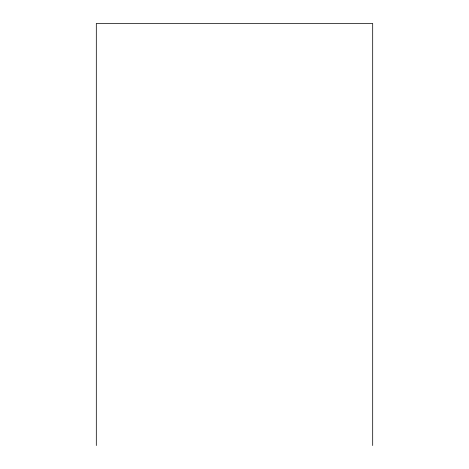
<?xml version="1.0" encoding="UTF-8"?>
<svg xmlns="http://www.w3.org/2000/svg" width="469" height="469" viewBox="0 0 469 469"><rect width="100%" height="100%" fill="white"/><g stroke="black" fill="none" stroke-linecap="round" stroke-linejoin="round"><path stroke-width="0.7" d="M372.691 445.55L372.691 23.45L96.309 23.45L96.309 445.55"/></g></svg>
